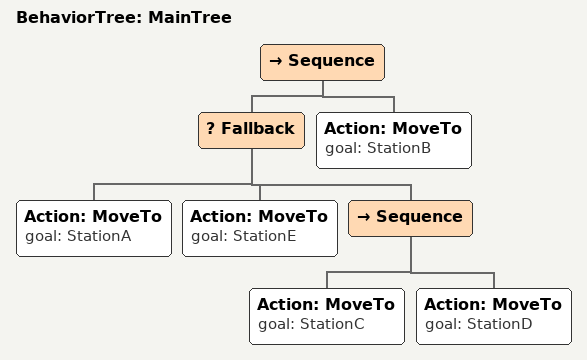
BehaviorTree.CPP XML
<root main_tree_to_execute="MainTree">
    <BehaviorTree ID="MainTree">
        <Sequence>
           ; Visit Stations in order
            <Fallback>
                <Action ID="MoveTo" goal="StationA"/>
                <Action ID="MoveTo" goal="StationE"/>
                <Sequence>
                    <Action ID="MoveTo" goal="StationC"/>
                    <Action ID="MoveTo" goal="StationD"/>
                </Sequence>
            </Fallback>
            <Action ID="MoveTo" goal="StationB"/>
        </Sequence>
    </BehaviorTree>
</root>
